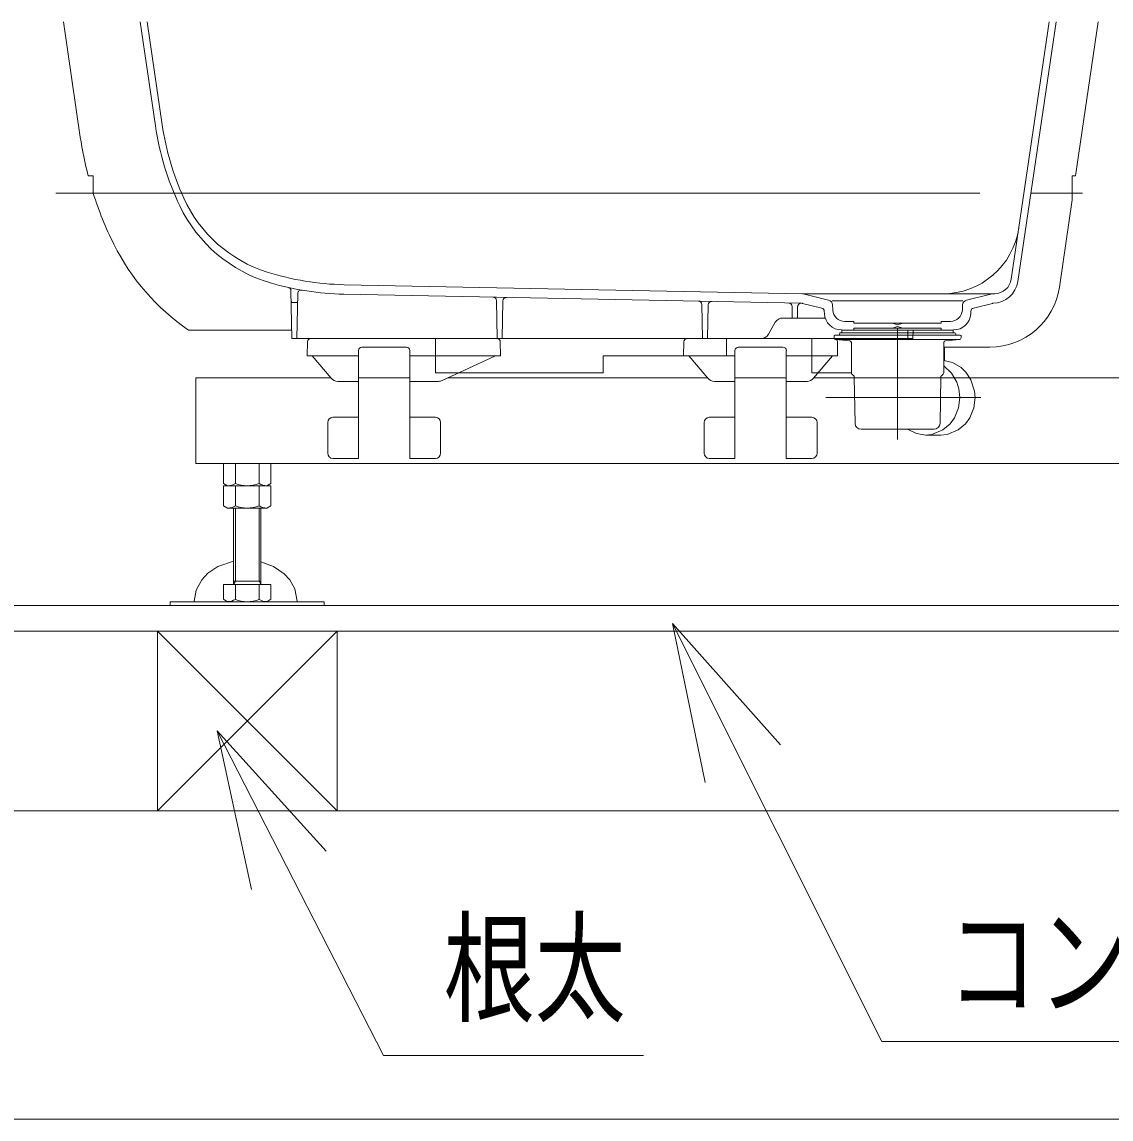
# Model space of a CAD drawing. Units: millimetres on the paper. Extents: x -305 to 305, y -152 to 152.
# Drawn here: x -18.78 to 2.43, y -10.61 to 10.76 of the extents above; entities that cross this region are included whole.
import ezdxf
from ezdxf.enums import TextEntityAlignment as Align

# ---------------------------------------------------------------- set-up
doc = ezdxf.new("R2010")
doc.units = ezdxf.units.MM
doc.linetypes.add('DASHED2', pattern=[3, 2, -1])
doc.linetypes.add('LONG_CHAIN', pattern=[21, 18, -1, 1, -1])
doc.layers.add('0-0_0', color=7, linetype='Continuous', lineweight=9)
doc.layers.add('0-1_VIEW0001', color=7, linetype='Continuous', lineweight=9)
doc.styles.add('ＭＳ ゴシック', font='')
doc.styles.get('ＭＳ ゴシック').set_extended_font_data('MS Gothic')

# ---------------------------------------------------------------- blocks, each defined once
blk = doc.blocks.new('SYM0003')
at = {"layer": '0-0_0'}
for p, q in [((0, 0), (3.242, -6.32)), ((0, 0), (2.122, -2.344)), ((0, 0), (0.666, -3.091)), ((3.242, -6.32), (8.301, -6.32))]:
    blk.add_line(p, q, dxfattribs=at)
blk = doc.blocks.new('SYM0004')
at = {"layer": '0-0_0'}
for p, q in [((0, 0), (4.077, -8.138)), ((0, 0), (2.1, -2.364)), ((0, 0), (0.636, -3.098)), ((4.077, -8.138), (12.819, -8.138))]:
    blk.add_line(p, q, dxfattribs=at)

msp = doc.modelspace()

# ---------------------------------------------------------------- linework, layer by layer
at = {"layer": '0-1_VIEW0001', "color": 2}
for p, q in [((-17.644, 8.517), (-17.971, 10.758)), ((2.181, 10.758), (1.743, 7.758)), ((1.675, 7.758), (1.675, 7.295)), ((1.675, 7.758), (1.743, 7.758)), ((1.675, 7.295), (1.427, 5.594)), ((-15.539, 4.758), (-13.528, 4.758)), ((-5.058, 4.592), (-5.058, 4.258)), ((-3.392, 4.592), (-3.392, 3.925)), ((-0.808, 4.425), (-0.808, 4.166)), ((-0.808, 4.425), (0.074, 4.425)), ((-7.458, 4.258), (-7.458, 3.925)), ((-7.458, 4.258), (-5.058, 4.258)), ((-3.392, 3.925), (-2.625, 3.925))]:
    msp.add_line(p, q, dxfattribs=at)
at = {"layer": '0-1_VIEW0001'}
for p, q in [((-16.479, 10.758), (-16.18, 8.733)), ((-16.344, 10.758), (-16.049, 8.752)), ((1.228, 10.758), (0.489, 5.747)), ((1.363, 10.758), (0.618, 5.706)), ((-3.576, 5.462), (-12.507, 5.641)), ((-13.525, 4.592), (-13.541, 5.523)), ((-13.425, 4.592), (-13.41, 5.471)), ((-3.589, 5.279), (-12.511, 5.457)), ((0.108, 5.462), (-3.558, 5.462)), ((-3.068, 5.342), (-3.54, 5.457)), ((-0.382, 5.342), (0.091, 5.457)), ((0.127, 5.462), (0.166, 5.463)), ((-9.525, 4.592), (-9.538, 5.334)), ((-9.425, 4.592), (-9.412, 5.328)), ((-5.525, 4.592), (-5.536, 5.254)), ((-5.425, 4.592), (-5.413, 5.248)), ((-3.775, 4.992), (-3.779, 5.218)), ((-3.675, 4.992), (-3.671, 5.214)), ((-3.203, 5.187), (-3.575, 5.277)), ((-2.996, 5.325), (-0.454, 5.325)), ((-2.986, 5.146), (-2.992, 5.251)), ((-0.463, 5.146), (-0.458, 5.251)), ((-0.247, 5.187), (0.125, 5.277)), ((0.133, 5.279), (0.14, 5.279)), ((-3.135, 4.992), (-3.962, 4.992)), ((-3.15, 5.074), (-3.152, 5.125)), ((-2.575, 4.925), (-2.753, 4.925)), ((-2.575, 4.925), (-2.575, 4.892)), ((-0.875, 4.925), (-0.696, 4.925)), ((-0.875, 4.925), (-0.875, 4.892)), ((-0.3, 5.074), (-0.297, 5.125)), ((-4.241, 4.675), (-4.106, 4.908)), ((-2.841, 4.702), (-1.725, 4.702)), ((-1.725, 4.758), (-2.817, 4.758)), ((-2.808, 4.758), (-1.725, 4.758)), ((-2.808, 4.702), (-2.808, 4.758)), ((-1.725, 4.892), (-2.575, 4.892)), ((-2.575, 4.792), (-2.575, 4.758)), ((-1.725, 4.792), (-2.575, 4.792)), ((-1.825, 4.892), (-1.725, 4.858)), ((-1.825, 4.792), (-1.725, 4.825)), ((-1.725, 4.892), (-0.875, 4.892)), ((-1.625, 4.892), (-1.725, 4.858)), ((-1.625, 4.792), (-1.725, 4.825)), ((-1.725, 4.792), (-0.875, 4.792)), ((-1.725, 4.758), (-0.633, 4.758)), ((-0.642, 4.758), (-1.725, 4.758)), ((-0.609, 4.702), (-1.725, 4.702)), ((-1.525, 4.592), (-1.528, 4.758)), ((-1.425, 4.592), (-1.422, 4.758)), ((-0.875, 4.792), (-0.875, 4.758)), ((-0.642, 4.702), (-0.642, 4.758)), ((-13.525, 4.592), (-1.425, 4.592)), ((-13.225, 4.258), (-13.22, 4.526)), ((-9.53, 4.592), (-13.154, 4.592)), ((-9.458, 4.258), (-9.463, 4.526)), ((-5.892, 4.258), (-5.887, 4.526)), ((-5.82, 4.592), (-2.963, 4.592)), ((-2.962, 4.605), (-2.962, 4.642)), ((-1.725, 4.658), (-2.945, 4.658)), ((-1.725, 4.575), (-2.941, 4.575)), ((-2.931, 4.572), (-2.655, 4.548)), ((-2.892, 4.258), (-2.896, 4.526)), ((-2.858, 4.685), (-2.858, 4.658)), ((-2.625, 3.923), (-2.625, 4.515)), ((-0.509, 4.575), (-1.725, 4.575)), ((-0.825, 4.515), (-0.825, 3.923)), ((-0.519, 4.572), (-0.794, 4.548)), ((-0.592, 4.685), (-0.592, 4.658)), ((-0.489, 4.642), (-0.489, 4.605)), ((-12.225, 4.359), (-12.225, 2.258)), ((-11.29, 4.425), (-12.159, 4.425)), ((-11.225, 4.367), (-11.225, 2.258)), ((-4.892, 4.367), (-4.892, 2.258)), ((-4.827, 4.425), (-3.958, 4.425)), ((-3.892, 4.359), (-3.892, 2.258)), ((-12.226, 4.258), (-13.225, 4.258)), ((-12.755, 3.818), (-13.125, 4.258)), ((-11.225, 4.258), (-9.625, 4.258)), ((-10.597, 3.774), (-9.558, 4.258)), ((-9.625, 4.258), (-9.458, 4.258)), ((-4.892, 4.258), (-5.892, 4.258)), ((-5.422, 3.818), (-5.792, 4.258)), ((-3.892, 4.258), (-2.892, 4.258)), ((-3.361, 3.818), (-2.992, 4.258)), ((-2.614, 3.898), (-2.579, 3.868)), ((-0.836, 3.898), (-0.871, 3.868)), ((-15.392, 3.825), (-15.392, 2.158)), ((-15.392, 3.825), (-12.761, 3.825)), ((-12.225, 3.758), (-12.628, 3.758)), ((-12.225, 3.825), (-11.225, 3.825)), ((-11.225, 3.758), (-10.667, 3.758)), ((-10.488, 3.825), (-5.428, 3.825)), ((-4.892, 3.758), (-5.294, 3.758)), ((-4.892, 3.825), (-3.892, 3.825)), ((-3.892, 3.758), (-3.489, 3.758)), ((-3.355, 3.825), (5.114, 3.825)), ((-2.568, 3.843), (-2.552, 2.939)), ((-0.882, 3.843), (-0.898, 2.939)), ((-12.725, 3.058), (-12.225, 3.058)), ((-10.725, 3.058), (-11.225, 3.058)), ((-5.392, 3.058), (-4.892, 3.058)), ((-3.392, 3.058), (-3.892, 3.058)), ((-12.825, 2.958), (-12.825, 2.358)), ((-10.625, 2.958), (-10.625, 2.358)), ((-5.492, 2.958), (-5.492, 2.358)), ((-3.292, 2.958), (-3.292, 2.358)), ((-2.406, 2.825), (-2.435, 2.825)), ((-2.435, 2.825), (-1.015, 2.825)), ((-2.406, 2.825), (-1.725, 2.825)), ((-1.175, 2.713), (-0.88, 2.713)), ((-15.392, 2.158), (5.842, 2.158)), ((-14.853, 2.158), (-14.853, 1.77)), ((-14.622, 2.158), (-14.622, 1.77)), ((-14.161, 2.158), (-14.161, 1.77)), ((-13.93, 2.158), (-13.93, 1.77)), ((-12.725, 2.258), (-12.225, 2.258)), ((-10.725, 2.258), (-11.225, 2.258)), ((-5.392, 2.258), (-4.892, 2.258)), ((-3.392, 2.258), (-3.892, 2.258)), ((-14.775, 1.725), (-14.853, 1.77)), ((-13.93, 1.725), (-14.853, 1.725)), ((-14.853, 1.725), (-14.853, 1.337)), ((-14.775, 1.725), (-14.008, 1.725)), ((-14.622, 1.725), (-14.622, 1.337)), ((-14.161, 1.725), (-14.161, 1.337)), ((-13.93, 1.77), (-14.008, 1.725)), ((-13.93, 1.725), (-13.93, 1.337)), ((-14.853, 1.337), (-14.775, 1.292)), ((-14.008, 1.292), (-14.775, 1.292)), ((-14.658, -0.198), (-14.658, 1.292)), ((-14.622, -0.135), (-14.622, 1.292)), ((-14.162, 1.292), (-14.162, -0.135)), ((-14.125, 1.292), (-14.125, -0.198)), ((-14.008, 1.292), (-13.93, 1.337)), ((-14.853, -0.486), (-14.853, -0.198)), ((-14.853, -0.198), (-13.93, -0.198)), ((-14.658, -0.198), (-14.622, -0.135)), ((-14.658, -0.135), (-14.125, -0.135)), ((-14.622, -0.486), (-14.622, -0.198)), ((-14.125, -0.198), (-14.162, -0.135)), ((-14.161, -0.486), (-14.161, -0.198)), ((-13.93, -0.486), (-13.93, -0.198)), ((-22.142, -0.608), (14.146, -0.608)), ((-14.775, -0.532), (-14.853, -0.486)), ((-14.775, -0.532), (-14.008, -0.532)), ((-13.93, -0.486), (-14.008, -0.532)), ((-22.142, -1.108), (14.146, -1.108)), ((-16.142, -1.108), (-16.142, -4.608)), ((-12.642, -1.108), (-12.642, -4.608)), ((38.525, -4.608), (-25.642, -4.608)), ((-17.975, -4.608), (-14.475, -4.608)), ((-2.142, -4.608), (1.358, -4.608)), ((38.525, -10.608), (-25.642, -10.608))]:
    msp.add_line(p, q, dxfattribs=at)
at = {"layer": '0-1_VIEW0001', "linetype": 'LONG_CHAIN'}
for p, q in [((-39.122, 7.425), (65.756, 7.425)), ((-1.725, 4.794), (-1.725, 2.628)), ((-0.102, 3.442), (-3.123, 3.442)), ((-12.642, -4.608), (-16.142, -1.108)), ((-16.142, -4.608), (-12.642, -1.108))]:
    msp.add_line(p, q, dxfattribs=at)
at = {"layer": '0-1_VIEW0001', "linetype": 'DASHED2'}
msp.add_line((-13.445, 5.292), (-13.504, 5.292), dxfattribs=at)
at = {"layer": '0-1_VIEW0001', "color": 2}
for points in [[(-17.489, 7.758), (-17.392, 7.758), (-17.392, 7.42)], [(-10.725, 4.592), (-10.725, 3.925), (-7.458, 3.925)]]:
    msp.add_lwpolyline(points, dxfattribs=at)
at = {"layer": '0-1_VIEW0001'}
for points in [[(-0.505, 4.658), (-0.592, 4.658), (-1.725, 4.658)], [(-0.825, 4.06), (-0.675, 3.921), (-0.57, 3.741), (-0.529, 3.612), (-0.511, 3.442), (-0.536, 3.244), (-0.616, 3.049), (-0.699, 2.933), (-0.841, 2.812), (-1.055, 2.725), (-1.175, 2.713), (-1.353, 2.74), (-1.529, 2.825)], [(-0.825, 4.167), (-0.653, 4.126), (-0.489, 4.031), (-0.393, 3.938), (-0.295, 3.788), (-0.225, 3.566), (-0.215, 3.442), (-0.24, 3.244), (-0.32, 3.049), (-0.404, 2.933), (-0.545, 2.812), (-0.759, 2.725), (-0.88, 2.713)], [(-15.423, -0.532), (-15.423, -0.519), (-15.389, -0.311), (-15.279, -0.104), (-15.162, 0.02), (-14.964, 0.154), (-14.658, 0.259)], [(-14.125, 0.245), (-13.881, 0.154), (-13.672, 0.009), (-13.564, -0.11), (-13.467, -0.285), (-13.423, -0.519), (-13.424, -0.532)], [(-15.892, -0.532), (-12.892, -0.532), (-12.892, -0.608)], [(-15.892, -0.532), (-15.892, -0.608), (-12.892, -0.608)]]:
    msp.add_lwpolyline(points, dxfattribs=at)
for centre, radius, start, end in [((-10.772, 9.53), 5.467, 188.3833, 205.5027), ((-10.772, 9.53), 5.333, 188.3833, 204.3757), ((-13.201, 8.429), 2.667, 204.3757, 252.5237), ((-13.149, 8.396), 2.833, 205.5027, 253.8), ((-0.848, 6.962), 1.5, 270, 351.6168), ((-12.4, 10.973), 5.333, 252.5237, 268.8542), ((-12.4, 10.973), 5.517, 253.8, 268.8542), ((-13.608, 5.522), 0.0667, 1, 77.5105), ((0.123, 5.779), 0.5, 271.1458, 351.6168), ((0.16, 5.796), 0.333, 271.1458, 351.6168), ((-13.343, 5.47), 0.0667, 80.2812, 179), ((-9.605, 5.332), 0.0667, 1, 88.8542), ((-9.345, 5.327), 0.0667, 88.8542, 179), ((-3.58, 5.295), 0.167, 76.3408, 88.8542), ((-3.092, 5.245), 0.1, 3, 76.3408), ((-0.358, 5.245), 0.1, 103.6592, 177), ((0.13, 5.295), 0.167, 91.1458, 103.6592), ((-5.603, 5.252), 0.0667, 1, 88.8542), ((-5.347, 5.247), 0.0667, 88.8542, 179), ((-3.846, 5.217), 0.0667, 1, 88.8542), ((-3.604, 5.212), 0.0667, 88.8542, 179), ((-3.591, 5.212), 0.0667, 76.3408, 88.8542), ((-3.219, 5.122), 0.0667, 3, 76.3408), ((-2.753, 5.158), 0.233, 183, 270), ((-0.696, 5.158), 0.233, 270, 357), ((-0.231, 5.122), 0.0667, 103.6592, 177), ((0.141, 5.212), 0.0667, 91.1458, 103.6592), ((-3.962, 4.825), 0.167, 90, 150), ((-2.817, 5.092), 0.333, 183, 270), ((-0.633, 5.092), 0.333, 270, 357), ((-2.841, 4.685), 0.0167, 90, 180), ((-0.609, 4.685), 0.0167, 0, 90), ((-13.154, 4.525), 0.0667, 90, 179), ((-9.53, 4.525), 0.0667, 1, 90), ((-5.82, 4.525), 0.0667, 90, 179), ((-4.385, 4.758), 0.167, 270, 330), ((-2.963, 4.525), 0.0667, 1, 90), ((-2.945, 4.642), 0.0167, 90, 180), ((-2.928, 4.605), 0.0333, 180, 265), ((-2.658, 4.515), 0.0333, 0, 85), ((-0.792, 4.515), 0.0333, 95, 180), ((-0.522, 4.605), 0.0333, 275, 0), ((-0.505, 4.642), 0.0167, 0, 90), ((-12.159, 4.358), 0.0667, 90, 179.5), ((-11.291, 4.358), 0.0667, 0.5, 90), ((-4.825, 4.358), 0.0667, 90, 179.5), ((-3.958, 4.358), 0.0667, 0.5, 90), ((-2.592, 3.923), 0.0333, 180, 228.7246), ((-2.601, 3.843), 0.0333, 1, 48.7246), ((-0.849, 3.843), 0.0333, 131.2754, 179), ((-0.858, 3.923), 0.0333, 311.2754, 0), ((-12.628, 3.925), 0.167, 220, 270), ((-10.667, 3.925), 0.167, 270, 295), ((-5.294, 3.925), 0.167, 220, 270), ((-3.489, 3.925), 0.167, 270, 320), ((-12.725, 2.958), 0.1, 90, 180), ((-10.725, 2.958), 0.1, 0, 90), ((-5.392, 2.958), 0.1, 90, 180), ((-3.392, 2.958), 0.1, 0, 90), ((-2.435, 2.942), 0.117, 181, 270), ((-1.015, 2.942), 0.117, 270, 359), ((-12.725, 2.358), 0.1, 180, 270), ((-10.725, 2.358), 0.1, 270, 0), ((-5.392, 2.358), 0.1, 180, 270), ((-3.392, 2.358), 0.1, 270, 0), ((-14.781, 2.025), 0.3, 271.2052, 301.9385), ((-14.392, 2.336), 0.611, 247.7809, 292.2191), ((-14.002, 2.025), 0.3, 238.0615, 268.7948), ((-14.781, 1.591), 0.3, 271.2052, 301.9385), ((-14.392, 1.902), 0.611, 247.7809, 292.2191), ((-14.002, 1.591), 0.3, 238.0615, 268.7948), ((-14.781, -0.232), 0.3, 271.2052, 301.9385), ((-14.392, 0.079), 0.611, 247.7809, 292.2191), ((-14.002, -0.232), 0.3, 238.0615, 268.7948)]:
    msp.add_arc(centre, radius, start, end, dxfattribs=at)
at = {"layer": '0-1_VIEW0001', "color": 2}
for centre, radius, start, end in [((-10.767, 9.522), 6.95, 188.3142, 194.7047), ((-10.767, 9.522), 6.95, 197.6044, 206.44), ((-13.05, 8.387), 4.4, 206.44, 235.5599), ((0.074, 5.792), 1.367, 270, 351.6858)]:
    msp.add_arc(centre, radius, start, end, dxfattribs=at)
at = {"layer": '0-1_VIEW0001', "linetype": 'DASHED2'}
for centre, start, end in [((-13.504, 5.325), 181, 270), ((-13.445, 5.325), 270, 359)]:
    msp.add_arc(centre, 0.0333, start, end, dxfattribs=at)

# ---------------------------------------------------------------- block references
at = {"layer": '0-1_VIEW0001'}
for name, p in [('SYM0004', (-6.108, -0.957)), ('SYM0003', (-14.978, -3.048))]:
    msp.add_blockref(name, p, dxfattribs=at)

# ---------------------------------------------------------------- texts
at = {"layer": '0-1_VIEW0001', "style": 'ＭＳ ゴシック', "width": 0.75}
for s, p in [('根太', (-10.565, -9.051)), ('コンパネ', (-0.762, -8.929))]:
    msp.add_text(s, height=1.732, dxfattribs=at).set_placement(p, align=Align.BOTTOM_LEFT)

doc.saveas('drawing.dxf')
